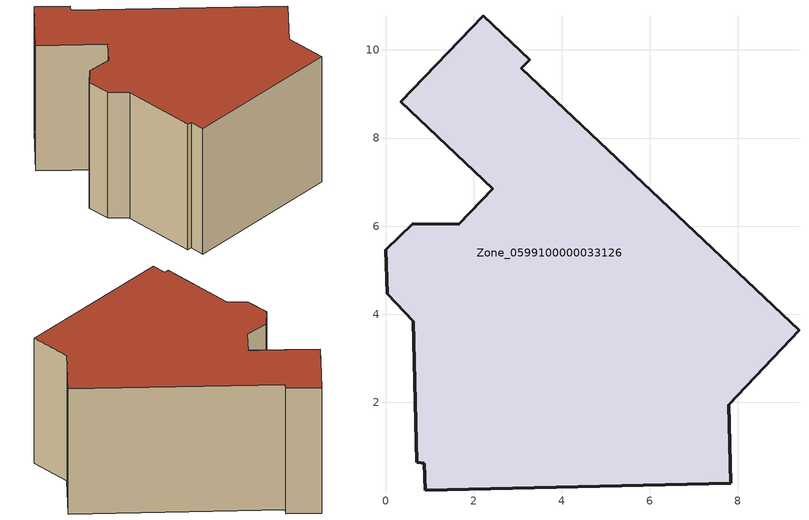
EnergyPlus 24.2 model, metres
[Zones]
Zone_0599100000033126
 floor ground (C_G): 3.08,9.58 9.39,3.63 7.79,1.95 7.83,0.17 0.9,0 0.88,0.62 0.7,0.65 0.63,3.84 0.04,4.47 0,5.47 0.62,6.06 1.66,6.04 2.43,6.85 0.35,8.82 2.22,10.78 3.27,9.78 z0
 wall outside (C_F): 7.79,1.95 9.39,3.63 3.08,9.58 3.27,9.78 2.22,10.78 0.35,8.82 2.43,6.85 1.66,6.04 0.62,6.06 0,5.47 0.04,4.47 0.63,3.84 0.7,0.65 0.88,0.62 0.9,0 7.83,0.17 7.79,1.95 z0:6.09
 roof outside (C_R): 9.39,3.63 3.08,9.58 3.27,9.78 2.22,10.78 0.35,8.82 2.43,6.85 1.66,6.04 0.62,6.06 0,5.47 0.04,4.47 0.63,3.84 0.7,0.65 0.88,0.62 0.9,0 7.83,0.17 7.79,1.95 z6.09
[BUILDING]
Pand.0599100000033126: North Axis=0; Terrain=City; Loads Convergence Tolerance Value=0.04; Temperature Convergence Tolerance Value=0.4; Solar Distribution=FullExterior; Maximum Number of Warmup Days=25; Minimum Number of Warmup Days=1
[Site:Location]
Rotterdam.The.Hague.AP_ZH_NLD Design_Conditions: Latitude=51.96; Longitude=4.45; Time Zone=1; Elevation=-4.5
[SITE:GROUNDTEMPERATURE:BUILDINGSURFACE]
18, 18, 18, 18, 18, 18, 18, 18, 18, 18, 18, 18
[MATERIAL] Thermal Absorptance=0.9; Solar Absorptance=0.7; Visible Absorptance=0.7
Name | Roughness | Thickness | Conductivity | Density | Specific Heat
G.TC.1975-1991 | MediumSmooth | 0.15 | 0.288461 | 540 | 1210
F.TC.1975-1991 | Rough | 0.3 | 0.230769 | 1920 | 840
R.TC.1975-1991 | MediumRough | 0.2 | 0.153846 | 1500 | 1000
[CONSTRUCTION]
C_G: G.TC.1975-1991
C_F: F.TC.1975-1991
C_R: R.TC.1975-1991
[ZONE]
Zone_0599100000033126: Type=1; Multiplier=1; Ceiling Height=Autocalculate; Volume=Autocalculate; Floor Area=autocalculate; Part of Total Floor Area=Yes
[ZONEINFILTRATION:DESIGNFLOWRATE]
Infil_Zone_0599100000033126: Zone or ZoneList or Space or SpaceList=Zone_0599100000033126; Schedule=AlwaysOn; Design Flow Rate Calculation Method=Flow/Area; Flow Rate per Floor Area=0.003; Constant Term Coefficient=1; Temperature Term Coefficient=0; Velocity Term Coefficient=0; Velocity Squared Term Coefficient=0
[HVACTEMPLATE:ZONE:IDEALLOADSAIRSYSTEM]
Zone_0599100000033126: Maximum Heating Supply Air Temperature=50; Minimum Cooling Supply Air Temperature=13; Maximum Heating Supply Air Humidity Ratio=0.0156; Minimum Cooling Supply Air Humidity Ratio=0.0077; Heating Limit=NoLimit; Cooling Limit=NoLimit; Dehumidification Control Type=ConstantSensibleHeatRatio; Cooling Sensible Heat Ratio=0.7; Dehumidification Setpoint=60; Humidification Control Type=None; Humidification Setpoint=30; Outdoor Air Method=None; Outdoor Air Flow Rate per Person=0.00944; Outdoor Air Flow Rate per Zone Floor Area=0; Outdoor Air Flow Rate per Zone=0; Demand Controlled Ventilation Type=None; Outdoor Air Economizer Type=NoEconomizer; Heat Recovery Type=None; Sensible Heat Recovery Effectiveness=0.7; Latent Heat Recovery Effectiveness=0.65
[ZONECONTROL:THERMOSTAT]
ThermostatControl_Zone_0599100000033126: Zone or ZoneList=Zone_0599100000033126; Control Type Schedule=DualSetpointControlType; Control 1=Thermostat_Zone_0599100000033126; Temperature Difference Between Cutout And Setpoint=0
[THERMOSTATSETPOINT:DUALSETPOINT]
Thermostat_Zone_0599100000033126: Heating Setpoint Temperature Schedule=HeatingSetpoint_Zone_0599100000033126; Cooling Setpoint Temperature Schedule=CoolingSetpoint_Zone_0599100000033126
[SCHEDULE:COMPACT]
HeatingSetpoint_Zone_0599100000033126: Through: 12/31, For: AllDays, Until: 24:00, 21
CoolingSetpoint_Zone_0599100000033126: Through: 12/31, For: AllDays, Until: 24:00, 24
DualSetpointControlType: Through: 12/31, For: AllDays, Until: 24:00, 4
AlwaysOn: Through: 12/31, For: AllDays, Until: 24:00, 1
